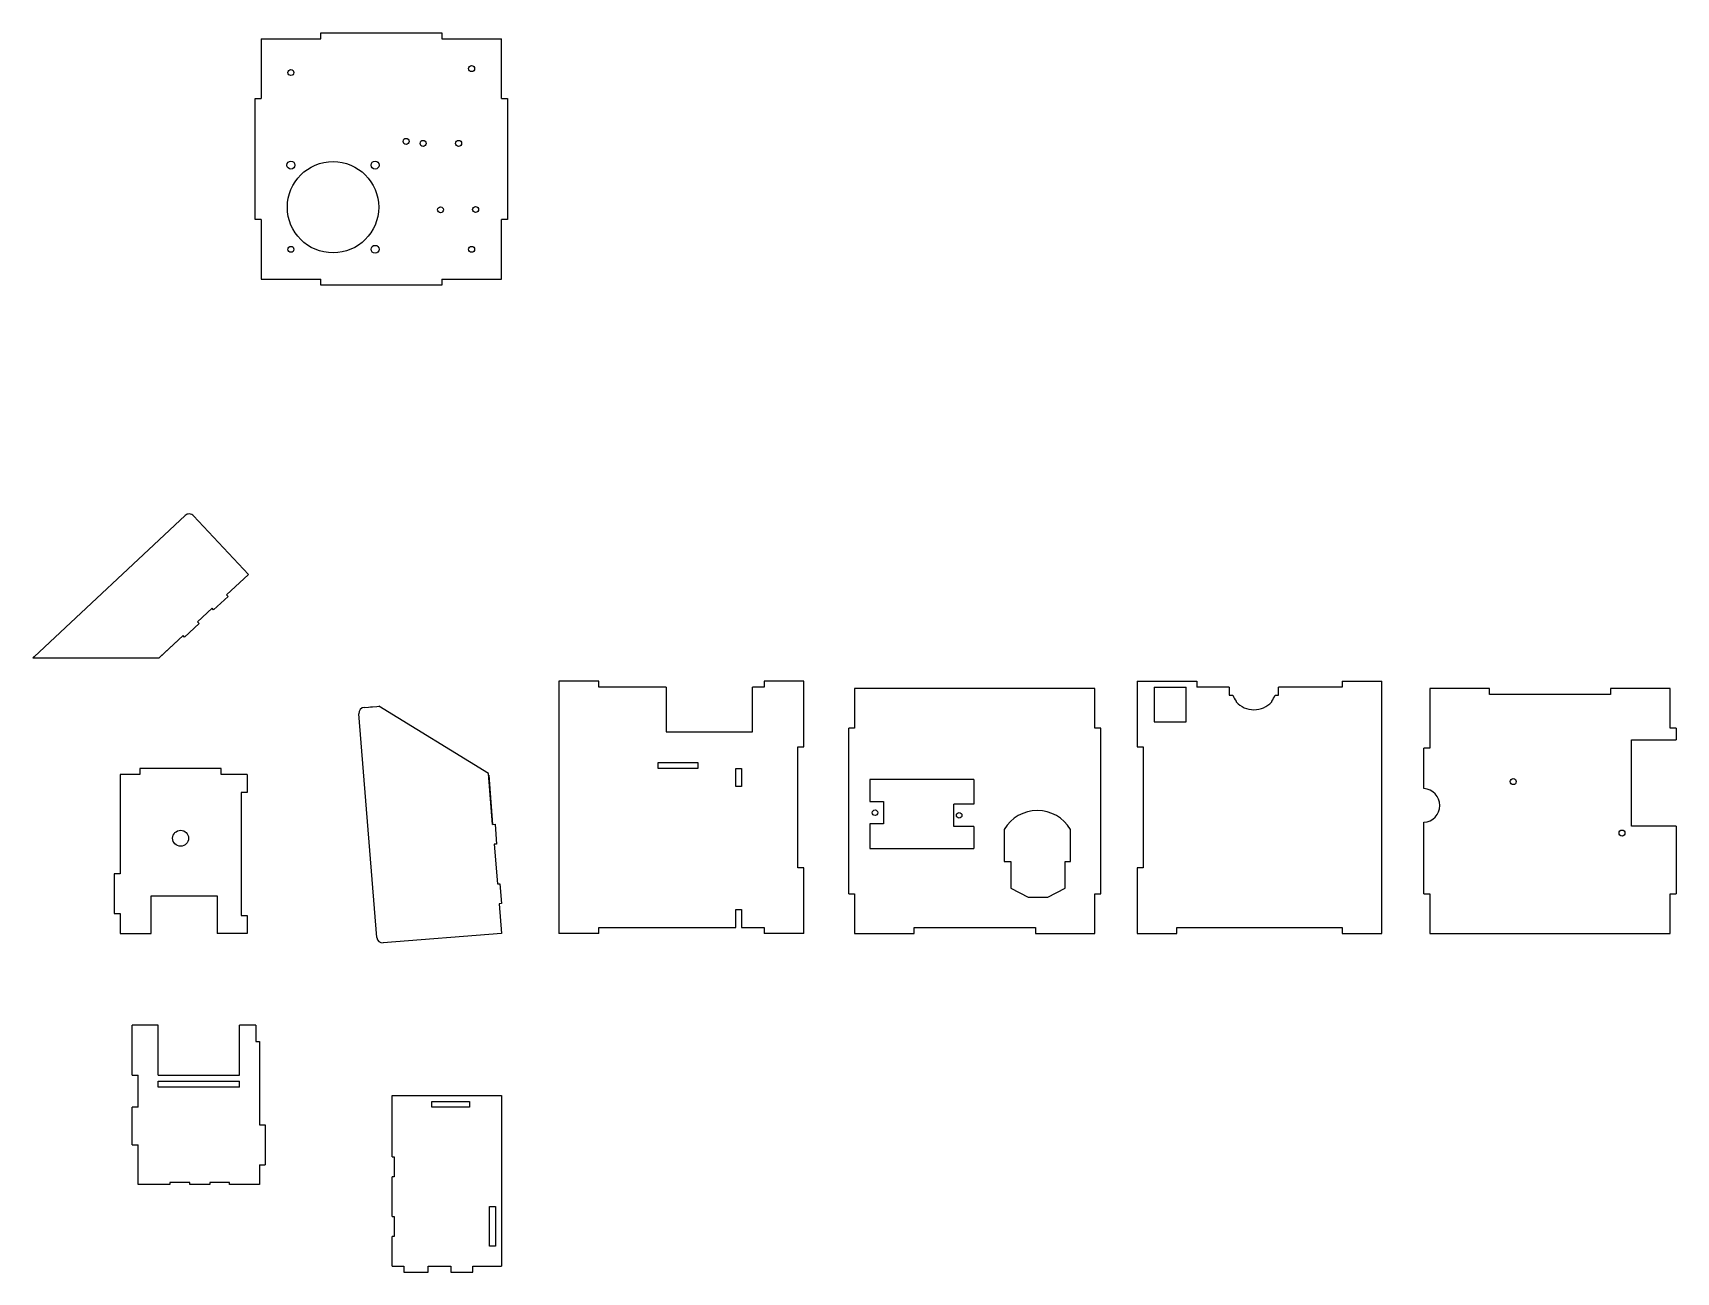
# Model space of a CAD drawing. Header units: millimetres. Extents: x -236 to 592, y -171 to 453.
import ezdxf

# ---------------------------------------------------------------- set-up
doc = ezdxf.new("R2010")
doc.units = ezdxf.units.MM
for name, color, linetype, true_color in [('fab_bottom', 7, 'Continuous', 0xc2ced6), ('fab_insert', 7, 'Continuous', 0x2d9d39), ('fab_top', 7, 'Continuous', 0x1cd582)]:
    doc.layers.add(name, color=color, linetype=linetype, true_color=true_color)
doc.layers.add('fab_front', color=4, linetype='Continuous')

msp = doc.modelspace()

# ---------------------------------------------------------------- linework, layer by layer
at = {"color": 1}
for p, q in [((-160.28, 150.04), (-172.41, 138.69)), ((-235.94, 138.69), (-235.24, 139.35)), ((-65.89, 114.08), (-62.73, 114.33)), ((-62.73, 114.33), (-61.71, 114.42)), ((-4.41, 54.82), (-6.48, 80.45)), ((-4.41, 54.82), (-6.42, 79.71))]:
    msp.add_line(p, q, dxfattribs=at)
at = {"layer": 'fab_bottom', "color": 1}
for p, q in [((-121, 450.48), (-91, 450.48)), ((-121, 450.48), (-121, 420.48)), ((-91, 453.48), (-30, 453.48)), ((-91, 450.48), (-91, 453.48)), ((-30, 453.48), (-30, 450.48)), ((-30, 450.48), (0, 450.48)), ((0, 420.48), (0, 450.48)), ((-124, 359.48), (-124, 420.48)), ((-124, 420.48), (-121, 420.48)), ((0, 420.48), (3, 420.48)), ((3, 420.48), (3, 359.48)), ((-121, 359.48), (-124, 359.48)), ((-121, 359.48), (-121, 329.48)), ((0, 329.48), (0, 359.48)), ((3, 359.48), (0, 359.48)), ((-121, 329.48), (-91, 329.48)), ((-91, 326.48), (-91, 329.48)), ((-30, 326.48), (-91, 326.48)), ((-30, 329.48), (0, 329.48)), ((-30, 329.48), (-30, 326.48))]:
    msp.add_line(p, q, dxfattribs=at)
for centre, radius in [((-106, 433.48), 1.5), ((-15, 435.48), 1.5), ((-48, 398.83), 1.5), ((-39.45, 397.83), 1.5), ((-21.55, 397.83), 1.5), ((-106, 386.88), 2), ((-84.8, 365.68), 23), ((-63.6, 386.88), 2), ((-30.65, 364.38), 1.5), ((-13, 364.53), 1.5), ((-106, 344.48), 1.5), ((-63.6, 344.48), 2), ((-15, 344.48), 1.5)]:
    msp.add_circle(centre, radius, dxfattribs=at)
at = {"layer": 'fab_front', "color": 1}
for p, q in [((28.97, 127), (28.97, 0)), ((48.97, 127), (28.97, 127)), ((48.97, 124), (48.97, 127)), ((152.24, 127), (132.24, 127)), ((132.24, 127), (132.24, 124)), ((152.24, 94), (152.24, 127)), ((320.1, 127), (320.1, 94)), ((320.1, 127), (350.1, 127)), ((350.1, 127), (350.1, 124)), ((423.37, 127), (443.37, 127)), ((423.37, 127), (423.37, 124)), ((443.37, 0), (443.37, 127)), ((83.03, 124), (48.97, 124)), ((83.03, 124), (83.03, 101.45)), ((126.39, 101.45), (126.39, 124)), ((132.24, 124), (126.39, 124)), ((177.87, 123.27), (177.87, 103.27)), ((298.87, 123.27), (177.87, 123.27)), ((298.87, 103.27), (298.87, 123.27)), ((328.75, 124), (344.84, 124)), ((328.75, 124), (328.75, 106.55)), ((344.84, 106.55), (344.84, 124)), ((366.52, 124), (350.1, 124)), ((366.52, 124), (366.52, 120)), ((366.52, 120), (368.29, 120)), ((370.02, 116.95), (370.02, 116.54)), ((387.88, 116.54), (387.88, 116.95)), ((389.6, 120), (391.37, 120)), ((423.37, 124), (391.37, 124)), ((391.37, 120), (391.37, 124)), ((497.53, 123.27), (467.53, 123.27)), ((467.53, 123.27), (467.53, 93.27)), ((497.53, 120.27), (497.53, 123.27)), ((558.53, 120.27), (497.53, 120.27)), ((558.53, 123.27), (558.53, 120.27)), ((588.53, 123.27), (558.53, 123.27)), ((588.53, 103.27), (588.53, 123.27)), ((83.03, 101.45), (126.39, 101.45)), ((174.87, 20), (174.87, 103.27)), ((177.87, 103.27), (174.87, 103.27)), ((301.87, 103.27), (298.87, 103.27)), ((301.87, 20), (301.87, 103.27)), ((328.75, 106.55), (344.84, 106.55)), ((591.53, 103.27), (588.53, 103.27)), ((591.53, 103.27), (591.53, 97.42)), ((149.24, 33), (149.24, 94)), ((149.24, 94), (152.24, 94)), ((320.1, 94), (323.1, 94)), ((323.1, 94), (323.1, 33)), ((467.53, 93.27), (464.53, 93.27)), ((464.53, 72.91), (464.53, 93.27)), ((569.01, 97.42), (591.53, 97.42)), ((569.01, 54.06), (569.01, 97.42)), ((78.97, 86), (98.97, 86)), ((78.97, 83), (78.97, 86)), ((98.97, 83), (78.97, 83)), ((98.97, 86), (98.97, 83)), ((117.97, 74), (117.97, 83)), ((117.97, 83), (120.97, 83)), ((120.97, 83), (120.97, 74)), ((237.87, 77.49), (185.47, 77.49)), ((185.47, 77.49), (185.47, 66.43)), ((237.87, 77.49), (237.87, 65.11)), ((120.97, 74), (117.97, 74)), ((185.47, 66.43), (192.47, 66.43)), ((192.47, 66.43), (192.47, 55.11)), ((227.87, 53.8), (227.87, 65.11)), ((237.87, 65.11), (227.87, 65.11)), ((185.47, 55.11), (185.47, 42.74)), ((192.47, 55.11), (185.47, 55.11)), ((237.87, 53.8), (227.87, 53.8)), ((237.87, 53.8), (237.87, 42.74)), ((253.2, 52.38), (253.2, 36.22)), ((286.54, 36.22), (286.54, 52.38)), ((464.53, 20), (464.53, 55.94)), ((591.53, 54.06), (569.01, 54.06)), ((591.53, 54.06), (591.53, 20)), ((185.47, 42.74), (237.87, 42.74)), ((253.2, 36.22), (256.51, 36.22)), ((256.51, 36.22), (256.51, 22.81)), ((283.85, 22.76), (283.85, 36.22)), ((283.85, 36.22), (286.54, 36.22)), ((152.24, 33), (149.24, 33)), ((152.24, 0), (152.24, 33)), ((323.1, 33), (320.1, 33)), ((320.1, 33), (320.1, 0)), ((174.87, 20), (177.87, 20)), ((177.87, 20), (177.87, 0)), ((256.51, 22.81), (265.23, 18.17)), ((265.23, 18.17), (275.23, 18.17)), ((275.23, 18.17), (283.85, 22.76)), ((298.87, 0), (298.87, 20)), ((298.87, 20), (301.87, 20)), ((464.53, 20), (467.53, 20)), ((467.53, 20), (467.53, 0)), ((588.53, 20), (591.53, 20)), ((588.53, 0), (588.53, 20)), ((117.97, 3), (117.97, 12)), ((117.97, 12), (120.97, 12)), ((120.97, 12), (120.97, 3)), ((48.97, 0), (28.97, 0)), ((48.97, 3), (117.97, 3)), ((48.97, 0), (48.97, 3)), ((120.97, 3), (132.24, 3)), ((132.24, 3), (132.24, 0)), ((152.24, 0), (132.24, 0)), ((177.87, 0), (207.87, 0)), ((207.87, 0), (207.87, 3)), ((207.87, 3), (268.87, 3)), ((268.87, 3), (268.87, 0)), ((268.87, 0), (298.87, 0)), ((320.1, 0), (340.1, 0)), ((340.1, 0), (340.1, 3)), ((340.1, 3), (423.37, 3)), ((423.37, 3), (423.37, 0)), ((423.37, 0), (443.37, 0)), ((467.53, 0), (588.53, 0))]:
    msp.add_line(p, q, dxfattribs=at)
for centre, radius in [((509.51, 76.42), 1.5), ((188.12, 60.77), 1.4), ((230.52, 59.46), 1.4), ((564.28, 50.52), 1.5)]:
    msp.add_circle(centre, radius, dxfattribs=at)
for centre, radius, start, end in [((378.95, 124), 11.38, 200.58154, 218.29874), ((378.95, 124.75), 12.13, 222.5756, 317.4244), ((378.95, 124), 11.38, 321.70126, 339.41846), ((464.01, 64.42), 8.5, 273.53935, 86.46065), ((269.87, 42.43), 19.41, 30.84211, 149.15789)]:
    msp.add_arc(centre, radius, start, end, dxfattribs=at)
at = {"layer": 'fab_insert', "color": 1}
for p, q in [((-141.05, 83), (-182.05, 83)), ((-182.05, 83), (-182.05, 80)), ((-141.05, 80), (-141.05, 83)), ((-182.05, 80), (-192.05, 80)), ((-192.05, 80), (-192.05, 30)), ((-128.05, 80), (-141.05, 80)), ((-128.05, 80), (-128.05, 71)), ((-128.05, 71), (-131.05, 71)), ((-131.05, 71), (-131.05, 9)), ((-192.05, 30), (-195.05, 30)), ((-195.05, 30), (-195.05, 10)), ((-176.41, 18.9), (-143.08, 18.9)), ((-176.41, 0), (-176.41, 18.9)), ((-143.08, 18.9), (-143.08, 0)), ((-195.05, 10), (-192.05, 10)), ((-192.05, 10), (-192.05, 0)), ((-131.05, 9), (-128.05, 9)), ((-128.05, 9), (-128.05, 0)), ((-192.05, 0), (-176.41, 0)), ((-128.05, 0), (-143.08, 0)), ((-172.89, -46.21), (-185.89, -46.21)), ((-185.89, -71.48), (-185.89, -46.21)), ((-172.89, -71.48), (-172.89, -46.21)), ((-131.89, -71.48), (-131.89, -46.21)), ((-123.66, -46.21), (-131.89, -46.21)), ((-123.66, -46.21), (-123.66, -54.48)), ((-123.66, -54.48), (-121.89, -54.48)), ((-121.89, -54.48), (-121.89, -96.48)), ((-185.89, -71.48), (-182.89, -71.48)), ((-182.89, -87.48), (-182.89, -71.48)), ((-172.89, -71.48), (-131.89, -71.48)), ((-172.89, -74.48), (-131.89, -74.48)), ((-172.89, -77.48), (-172.89, -74.48)), ((-131.89, -77.48), (-172.89, -77.48)), ((-131.89, -77.48), (-131.89, -74.48)), ((-55, -112.59), (-55, -81.59)), ((-55, -81.59), (0, -81.59)), ((0, -81.59), (0, -167.59)), ((-182.89, -87.48), (-185.89, -87.48)), ((-185.89, -106.48), (-185.89, -87.48)), ((-35, -84.59), (-16, -84.59)), ((-35, -87.59), (-35, -84.59)), ((-16, -87.59), (-35, -87.59)), ((-16, -84.59), (-16, -87.59)), ((-121.89, -96.48), (-118.89, -96.48)), ((-118.89, -96.48), (-118.89, -116.48)), ((-185.89, -106.48), (-182.89, -106.48)), ((-182.89, -126.48), (-182.89, -106.48)), ((-55, -112.59), (-54, -112.59)), ((-54, -112.59), (-54, -122.59)), ((-121.89, -116.48), (-118.89, -116.48)), ((-121.89, -116.48), (-121.89, -126.48)), ((-54, -122.59), (-55, -122.59)), ((-55, -142.59), (-55, -122.59)), ((-166.89, -126.48), (-182.89, -126.48)), ((-166.89, -125.48), (-166.89, -126.48)), ((-156.89, -125.48), (-166.89, -125.48)), ((-156.89, -126.48), (-156.89, -125.48)), ((-146.89, -126.48), (-156.89, -126.48)), ((-136.89, -125.48), (-146.89, -125.48)), ((-146.89, -125.48), (-146.89, -126.48)), ((-136.89, -126.48), (-136.89, -125.48)), ((-121.89, -126.48), (-136.89, -126.48)), ((-6, -137.59), (-3, -137.59)), ((-6, -157.59), (-6, -137.59)), ((-3, -137.59), (-3, -157.59)), ((-55, -142.59), (-54, -142.59)), ((-54, -142.59), (-54, -152.59)), ((-54, -152.59), (-55, -152.59)), ((-55, -167.59), (-55, -152.59)), ((-3, -157.59), (-6, -157.59)), ((-55, -167.59), (-49.22, -167.59)), ((-49.22, -167.59), (-49.22, -170.59)), ((-49.22, -170.59), (-36.84, -170.59)), ((-36.84, -167.59), (-25.53, -167.59)), ((-36.84, -170.59), (-36.84, -167.59)), ((-25.53, -167.59), (-25.53, -170.59)), ((-25.53, -170.59), (-14.47, -170.59)), ((-14.47, -167.59), (0, -167.59)), ((-14.47, -170.59), (-14.47, -167.59))]:
    msp.add_line(p, q, dxfattribs=at)
msp.add_circle((-161.55, 47.9), 4, dxfattribs=at)
at = {"layer": 'fab_top', "color": 1}
for p, q in [((-235.3, 139.29), (-159.25, 210.42)), ((-155.01, 210.28), (-127.41, 180.77)), ((-127.41, 180.77), (-138.37, 170.53)), ((-137.62, 169.73), (-144.92, 162.9)), ((-138.37, 170.53), (-137.62, 169.73)), ((-145.67, 163.7), (-152.97, 156.87)), ((-144.92, 162.9), (-145.67, 163.7)), ((-160.28, 150.04), (-171.77, 139.29)), ((-159.53, 149.23), (-160.28, 150.04)), ((-152.22, 156.07), (-159.53, 149.23)), ((-152.97, 156.87), (-152.22, 156.07)), ((-235.94, 138.69), (-172.41, 138.69)), ((-62.73, -2.04), (-71.8, 110.59)), ((-69.05, 113.83), (-62.73, 114.33)), ((-6.48, 80.45), (-61.71, 114.42)), ((-6.42, 79.71), (-4.41, 54.82)), ((-4.41, 54.82), (-3.21, 54.92)), ((-3.21, 54.92), (-2.41, 44.95)), ((-2.41, 44.95), (-3.61, 44.85)), ((-3.61, 44.85), (-2.01, 24.92)), ((-2.01, 24.92), (-0.81, 25.02)), ((-0.81, 25.02), (0, 15.05)), ((0, 15.05), (-1.2, 14.95)), ((-1.2, 14.95), (0, 0)), ((0, 0), (-59.5, -4.79))]:
    msp.add_line(p, q, dxfattribs=at)
for centre, start, end in [((-157.2, 208.23), 43.08518, 133.08518), ((-68.81, 110.84), 94.60334, 184.60334), ((-59.74, -1.8), 184.60334, 274.60334)]:
    msp.add_arc(centre, 3, start, end, dxfattribs=at)

doc.saveas('drawing.dxf')
